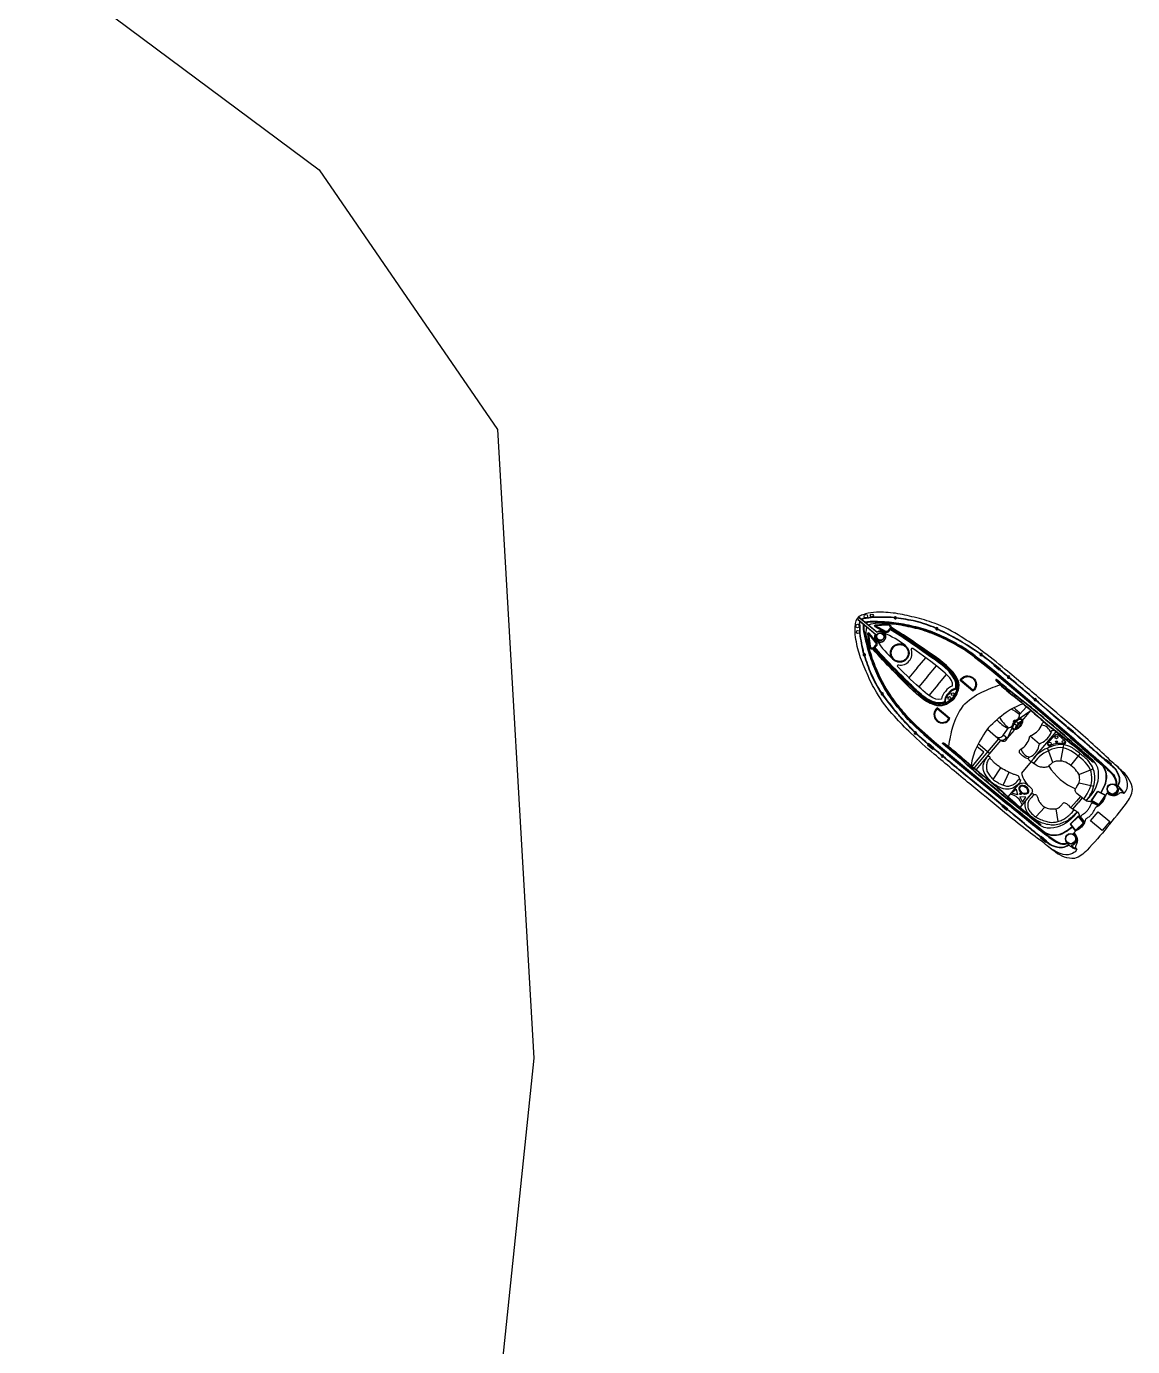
# Model space of a CAD drawing. Header units: metres. Extents: x 283839 to 285909, y 2019455 to 2022422.
# Drawn here: x 285368.1 to 285594.5, y 2021211.9 to 2021482.2 of the extents above; entities that cross this region are included whole.
import ezdxf

# ---------------------------------------------------------------- set-up
doc = ezdxf.new("R2010")
doc.units = ezdxf.units.M
doc.header["$MEASUREMENT"] = 0
doc.layers.add('village', color=3, linetype='Continuous')

msp = doc.modelspace()

# ---------------------------------------------------------------- linework, layer by layer
at = {"color": 32, "true_color": 0xcd6928}
for p, q in [((285550.41, 2021350.85), (285548.68, 2021348.79)), ((285550.41, 2021350.85), (285552.14, 2021352.92)), ((285552.5, 2021349.1), (285554.31, 2021351.25)), ((285552.5, 2021349.1), (285550.7, 2021346.95)), ((285554.59, 2021347.35), (285556.4, 2021349.51)), ((285554.59, 2021347.35), (285552.78, 2021345.19)), ((285570.6, 2021338.5), (285571.61, 2021339.7)), ((285570.94, 2021339.49), (285571.78, 2021339.98)), ((285571.01, 2021339.36), (285571.76, 2021339.79)), ((285571.28, 2021340.46), (285573.64, 2021342.12)), ((285571.93, 2021340.09), (285573.64, 2021342.12)), ((285568.03, 2021337.11), (285568.85, 2021336.42)), ((285568.85, 2021336.42), (285569.8, 2021338.56)), ((285568.85, 2021336.42), (285570.27, 2021338.11)), ((285570.69, 2021339.2), (285570.36, 2021338.31)), ((285570.83, 2021339.14), (285570.55, 2021338.36)), ((285575.42, 2021335.24), (285573.49, 2021336.86)), ((285574.22, 2021332.27), (285578.83, 2021337.77)), ((285578.12, 2021331.44), (285577.06, 2021334.43)), ((285579.79, 2021331.74), (285580.37, 2021335.09)), ((285564.8, 2021333.64), (285562.03, 2021330.34)), ((285565.19, 2021333.31), (285562.42, 2021330.01)), ((285581.82, 2021330.87), (285583.77, 2021333.23)), ((285565.93, 2021328.01), (285567.53, 2021330.36)), ((285568.01, 2021326.79), (285569.18, 2021329.46)), ((285583.47, 2021329.02), (285586.42, 2021330.15)), ((285583.51, 2021327.33), (285586.54, 2021326.63)), ((285581.85, 2021322.22), (285582.96, 2021323.54)), ((285583.78, 2021324.53), (285582.96, 2021323.54)), ((285584.18, 2021324.2), (285583.35, 2021323.21)), ((285591.4, 2021325.76), (285591.48, 2021325.75)), ((285574.66, 2021320.32), (285576.53, 2021322.31)), ((285579.25, 2021319.38), (285578.8, 2021321.97)), ((285582.27, 2021321.92), (285583.35, 2021323.21)), ((285582.23, 2021314.84), (285582.27, 2021314.77))]:
    msp.add_line(p, q, dxfattribs=at)
for points in [[(285589.29, 2021318.23, -0.01736), (285585.14, 2021313.51, -0.12634), (285582.58, 2021311.79, -0.172899), (285578.7, 2021313.1, -0.013884), (285576.01, 2021315.19, -0.008973), (285572.14, 2021318.15, -0.01509), (285567.77, 2021321.61, 0.002245), (285561.16, 2021327.08, -0.003342), (285553.85, 2021333.19, -0.016984), (285549.09, 2021337.44, -0.024546), (285545.76, 2021340.92, -0.067942), (285542.05, 2021345.86, -0.033948), (285540.12, 2021349.67, -0.022001), (285538.64, 2021353.35, -0.042872), (285537.78, 2021357.14, -0.059514), (285537.72, 2021359.39, -0.046364), (285537.91, 2021360.49, -0.104882), (285538.2, 2021361.11, -0.104882)], [(285589.29, 2021318.23, 0.01736), (285593.21, 2021323.14, 0.12634), (285594.47, 2021325.95, 0.172899), (285592.5, 2021329.54, 0.013884), (285589.97, 2021331.83, 0.008973), (285586.39, 2021335.13, 0.01509), (285582.23, 2021338.83, -0.002245), (285575.69, 2021344.39, 0.003342), (285568.4, 2021350.53, 0.016984), (285563.4, 2021354.49, 0.024546), (285559.39, 2021357.16, 0.067942), (285553.88, 2021359.96, 0.033948), (285549.79, 2021361.19, 0.022001), (285545.92, 2021362.01, 0.042872), (285542.03, 2021362.21, 0.059514), (285539.8, 2021361.87, 0.046364), (285538.75, 2021361.5, 0.104882), (285538.2, 2021361.11, 0.104882)], [(285585.68, 2021334.82, -0.006425), (285581.7, 2021338.25, -0.002217), (285575.18, 2021343.8, 0.003368), (285567.86, 2021350.01, 0.024633), (285563.16, 2021353.82, 0.015037), (285559.8, 2021355.99, 0.025439), (285557.87, 2021357.12, 0.013843), (285553.72, 2021359.21, 0.040266), (285549.57, 2021360.51, 0.016729), (285545.56, 2021361.18, 0.029739), (285541.41, 2021361.2, -0.01525), (285539.48, 2021360.95, 0.132389), (285539.14, 2021360.84, 0.028442), (285539.02, 2021360.77, 0.028442)], [(285585.63, 2021334.76, -0.006424), (285581.65, 2021338.19, -0.002217), (285575.13, 2021343.74, 0.003368), (285567.81, 2021349.96, 0.024633), (285563.11, 2021353.76, 0.015038), (285559.76, 2021355.93, 0.025461), (285557.83, 2021357.05, 0.013839), (285553.69, 2021359.14, 0.040238), (285549.56, 2021360.44, 0.016715), (285545.55, 2021361.1, 0.029693), (285541.42, 2021361.12, -0.015234), (285539.48, 2021360.88, 0.134036), (285539.18, 2021360.78, 0.024879), (285539.08, 2021360.72, 0.024879)], [(285572.33, 2021318.9, 0.006425), (285568.26, 2021322.22, 0.002217), (285561.66, 2021327.69, -0.003368), (285554.27, 2021333.82, -0.024633), (285549.7, 2021337.79, -0.015037), (285546.98, 2021340.72, -0.025439), (285545.54, 2021342.42, -0.013843), (285542.76, 2021346.15, -0.040266), (285540.75, 2021350.01, -0.016729), (285539.4, 2021353.84, -0.029739), (285538.67, 2021357.92, 0.01525), (285538.57, 2021359.87, -0.132389), (285538.62, 2021360.22, -0.028442), (285538.67, 2021360.35, -0.028442)], [(285572.37, 2021318.96, 0.006424), (285568.31, 2021322.28, 0.002217), (285561.71, 2021327.75, -0.003368), (285554.32, 2021333.88, -0.024633), (285549.76, 2021337.84, -0.015038), (285547.04, 2021340.77, -0.025461), (285545.6, 2021342.47, -0.013839), (285542.83, 2021346.19, -0.040238), (285540.83, 2021350.04, -0.016715), (285539.48, 2021353.86, -0.029693), (285538.74, 2021357.93, 0.015234), (285538.65, 2021359.88, -0.134036), (285538.69, 2021360.2, -0.024879), (285538.73, 2021360.3, -0.024879)], [(285550.06, 2021338.75, -0.031596), (285547.6, 2021341.28, -0.004928), (285546.11, 2021343.11, -0.02844), (285543.78, 2021346.48, -0.042875), (285541.93, 2021350.16, -0.035347), (285540.49, 2021354.02, -0.024093), (285539.59, 2021357.74, -0.079837), (285539.37, 2021359.77)], [(285550.11, 2021338.8, -0.031592), (285547.66, 2021341.33, -0.004926), (285546.17, 2021343.15, -0.028436), (285543.85, 2021346.52, -0.042895), (285542, 2021350.19, -0.035363), (285540.57, 2021354.04, -0.024111), (285539.67, 2021357.75, -0.077658), (285539.44, 2021359.71, -0.077658)], [(285550.17, 2021338.86, -0.031588), (285547.72, 2021341.38, -0.004924), (285546.23, 2021343.2, -0.028433), (285543.91, 2021346.56, -0.042917), (285542.07, 2021350.22, -0.035379), (285540.64, 2021354.06, -0.02413), (285539.74, 2021357.77, -0.075408), (285539.52, 2021359.65, -0.075408)], [(285562.28, 2021353.3, 0.031596), (285559.35, 2021355.28, 0.004928), (285557.3, 2021356.44, 0.02844), (285553.57, 2021358.14, 0.042875), (285549.62, 2021359.32, 0.035347), (285545.58, 2021360.08, 0.024093), (285541.76, 2021360.32, 0.079837), (285539.72, 2021360.18)], [(285562.23, 2021353.24, 0.031592), (285559.31, 2021355.22, 0.004926), (285557.26, 2021356.37, 0.028436), (285553.55, 2021358.07, 0.042895), (285549.6, 2021359.25, 0.035363), (285545.57, 2021360, 0.024111), (285541.75, 2021360.24, 0.077658), (285539.79, 2021360.12, 0.077658)], [(285562.18, 2021353.18, 0.031588), (285559.27, 2021355.15, 0.004924), (285557.23, 2021356.3, 0.028433), (285553.52, 2021358, 0.042917), (285549.59, 2021359.18, 0.035379), (285545.56, 2021359.92, 0.02413), (285541.75, 2021360.16, 0.075408), (285539.86, 2021360.06, 0.075408)], [(285550.27, 2021338.97, -0.031581), (285547.84, 2021341.48, -0.00492), (285546.35, 2021343.3, -0.028426), (285544.04, 2021346.64, -0.042959), (285542.22, 2021350.28, -0.035411), (285540.79, 2021354.11, -0.028829), (285540.03, 2021357.22, -0.092336), (285540.07, 2021359.18, -0.080328)], [(285562.09, 2021353.06, 0.031581), (285559.2, 2021355.02, 0.00492), (285557.15, 2021356.17, 0.028426), (285553.46, 2021357.86, 0.042959), (285549.55, 2021359.03, 0.035411), (285545.54, 2021359.77, 0.028829), (285542.35, 2021359.97, 0.092336), (285540.42, 2021359.59, 0.080328)], [(285544.9, 2021358.8), (285544.54, 2021358.3, -0.382221), (285543.9, 2021358.09), (285541.81, 2021359.25, -0.786544), (285541.82, 2021359.68), (285544.39, 2021359.82, -0.616464), (285544.9, 2021358.8, -3.844907)], [(285541.63, 2021354.9), (285542.06, 2021355.35, 0.382221), (285542.15, 2021356.02), (285540.65, 2021357.87, 0.786544), (285540.23, 2021357.79), (285540.54, 2021355.23, 0.616464), (285541.63, 2021354.9, 3.844907)], [(285562.09, 2021353.05), (285563.89, 2021351.68), (285565.93, 2021350.04), (285569.18, 2021347.28), (285573.67, 2021343.51), (285580.81, 2021337.38, 0.002601), (285584.65, 2021334.01, -0.00441), (285587.91, 2021331.15, -0.002867), (285588.39, 2021330.71, -0.002867)], [(285562.18, 2021353.18), (285563.98, 2021351.81), (285566.03, 2021350.16), (285569.28, 2021347.4), (285573.77, 2021343.63), (285580.91, 2021337.5, 0.002601), (285584.75, 2021334.13, -0.00441), (285588.01, 2021331.27, -0.012997), (285590.16, 2021329.2, -0.113276), (285590.98, 2021327.8, -0.142458), (285591, 2021326.89, -0.142458)], [(285562.23, 2021353.24), (285564.03, 2021351.87), (285566.07, 2021350.22), (285569.33, 2021347.46), (285573.82, 2021343.69), (285580.96, 2021337.56, 0.002601), (285584.8, 2021334.19, -0.004411), (285588.07, 2021331.32, -0.013003), (285590.22, 2021329.26, -0.113337), (285591.06, 2021327.83, -0.144821), (285591.07, 2021326.85, -0.138987)], [(285562.28, 2021353.3), (285564.08, 2021351.93), (285566.12, 2021350.28), (285569.38, 2021347.51), (285573.87, 2021343.74), (285581.01, 2021337.61, 0.002601), (285584.85, 2021334.24, -0.004411), (285588.12, 2021331.38, -0.013009), (285590.27, 2021329.31, -0.113396), (285591.13, 2021327.85, -0.146005), (285591.14, 2021326.82, -1.595219)], [(285561.79, 2021346.08), (285559.2, 2021348.26, -0.483063), (285561.84, 2021348.82, -0.50024), (285561.79, 2021346.08, -0.418424)], [(285585, 2021323.58), (285585.98, 2021324.75, 0.202722), (285587.49, 2021329.72, 0.178768), (285586.33, 2021331.95, -0.010028), (285582.74, 2021335.1, 0.005356), (285576.74, 2021340.21, 0.016605), (285571.8, 2021344.24, -0.018921), (285566.68, 2021348.42, 0.925873), (285566.49, 2021348.25, 0.041202), (285567.32, 2021347.41, 0.024461), (285570.22, 2021344.97, -0.012888), (285575.78, 2021340.24, 0.019359), (285579.11, 2021337.56, -0.002375), (285582.96, 2021334.46, 0.006386), (285585.35, 2021332.41, 0.013656), (285586.33, 2021331.61, 0.862706), (285586.5, 2021331.78, -0.648089)], [(285586.44, 2021331.73, 0.016488), (285586.28, 2021331.9, -0.010023), (285582.68, 2021335.04, 0.005356), (285576.69, 2021340.16, 0.016607), (285571.75, 2021344.17, -0.018921), (285566.63, 2021348.37, -0.01143), (285566.63, 2021348.37, 0.913283), (285566.55, 2021348.3, 0.041174), (285567.37, 2021347.47, 0.024478), (285570.26, 2021345.03, -0.012889), (285575.83, 2021340.3, 0.019362), (285579.16, 2021337.62, -0.002377), (285583.01, 2021334.51, 0.006391), (285585.4, 2021332.47, 0.013664), (285586.38, 2021331.68, -0.000701), (285586.38, 2021331.68, 0.819976), (285586.44, 2021331.73, 0.819976)], [(285559.72, 2021343.04, -0.096403), (285563.63, 2021345.85, -0.040538), (285567.39, 2021347.35, -1.92312)], [(285557.08, 2021340.48), (285554.5, 2021342.65, 0.483063), (285554.4, 2021339.96, 0.50024), (285557.08, 2021340.48, 0.418424)], [(285559.72, 2021343.04, 0.096403), (285557.63, 2021338.7, 0.040538), (285556.81, 2021334.75, 1.92312)], [(285564.98, 2021338.63, -0.033687), (285568.57, 2021341.79, -0.051879), (285572.01, 2021343.5, -1.92312)], [(285573.19, 2021332.18, -0.164009), (285571.35, 2021333.45, -0.407559), (285571.58, 2021334.19, 0.20466), (285573.34, 2021336.49, -0.28657), (285573.82, 2021337.09, 0.198759), (285575.89, 2021339.24, -0.45148), (285576.47, 2021339.72, -1.463971)], [(285550.06, 2021338.75), (285551.73, 2021337.21), (285553.7, 2021335.48), (285556.99, 2021332.76), (285561.49, 2021328.99), (285568.76, 2021323.02, -0.002601), (285572.75, 2021319.82, 0.004411), (285576.13, 2021317.1, 0.013009), (285578.55, 2021315.34, 0.113396), (285580.13, 2021314.75, 0.146005), (285581.15, 2021314.91, 1.595219)], [(285550.12, 2021338.8), (285551.78, 2021337.27), (285553.75, 2021335.54), (285557.04, 2021332.82), (285561.53, 2021329.04), (285568.81, 2021323.08, -0.002601), (285572.79, 2021319.88, 0.004411), (285576.18, 2021317.16, 0.013003), (285578.59, 2021315.4, 0.113337), (285580.14, 2021314.82, 0.144821), (285581.1, 2021314.97, 0.138987)], [(285550.17, 2021338.86), (285551.83, 2021337.32), (285553.8, 2021335.6), (285557.09, 2021332.87), (285561.58, 2021329.1), (285568.86, 2021323.14, -0.002601), (285572.84, 2021319.94, 0.00441), (285576.23, 2021317.22, 0.012997), (285578.63, 2021315.46, 0.113276), (285580.15, 2021314.9, 0.142458), (285581.06, 2021315.04, 0.142458)], [(285550.27, 2021338.97), (285551.93, 2021337.44), (285553.9, 2021335.72), (285557.19, 2021332.99), (285561.68, 2021329.22), (285568.95, 2021323.26, -0.002601), (285572.94, 2021320.06, 0.00441), (285576.32, 2021317.34, 0.002867), (285576.84, 2021316.95, 0.002867)], [(285564.98, 2021338.63, 0.033687), (285562.49, 2021334.54, 0.051879), (285561.4, 2021330.86, 1.92312)], [(285564.74, 2021338.26), (285566.44, 2021336.84, 0.462925), (285568.03, 2021337.11), (285569.1, 2021338.55)], [(285566.44, 2021336.84), (285567.18, 2021336.22, 0.545737), (285568.58, 2021336.65, 0.282905)], [(285573.73, 2021331.64, -0.291269), (285573.18, 2021332.2, -0.299867), (285573.45, 2021332.62, 0.273478), (285575.27, 2021334.87, -0.28657), (285575.75, 2021335.47, 0.198759), (285577.82, 2021337.62, -0.45148), (285578.4, 2021338.1, -1.463971)], [(285583.19, 2021321.42), (285582.3, 2021320.36, -0.202722), (285577.66, 2021318.01, -0.178768), (285575.26, 2021318.76, 0.010028), (285571.53, 2021321.75, -0.005356), (285565.46, 2021326.77, -0.016605), (285560.64, 2021330.94, 0.018921), (285555.63, 2021335.25, -0.925873), (285555.76, 2021335.47, -0.041202), (285556.74, 2021334.8, -0.024461), (285559.64, 2021332.37, 0.012888), (285565.27, 2021327.71, -0.019359), (285568.49, 2021324.9, 0.002375), (285572.21, 2021321.65, -0.006386), (285574.64, 2021319.64, -0.013656), (285575.59, 2021318.82, -0.862706), (285575.46, 2021318.62, 0.648089)], [(285575.5, 2021318.69, -0.016488), (285575.31, 2021318.82, 0.010023), (285571.58, 2021321.82, -0.005356), (285565.51, 2021326.83, -0.016607), (285560.69, 2021331, 0.018921), (285555.68, 2021335.31, 0.01143), (285555.67, 2021335.31, -0.913283), (285555.73, 2021335.41, -0.041174), (285556.69, 2021334.74, -0.024478), (285559.59, 2021332.31, 0.012889), (285565.22, 2021327.65, -0.019362), (285568.43, 2021324.84, 0.002377), (285572.16, 2021321.59, -0.006391), (285574.59, 2021319.58, -0.013664), (285575.54, 2021318.76, 0.000701), (285575.54, 2021318.76, -0.819976), (285575.5, 2021318.69, -0.819976)], [(285567.18, 2021336.22), (285567.45, 2021335.99, 0.516839), (285568.85, 2021336.42, 0.282905)], [(285585.63, 2021334.76, 0.002941), (285588.52, 2021332.26, -0.002014), (285590.35, 2021330.66, -0.130992), (285591.38, 2021329.24, -0.261832), (285591.4, 2021326.65, -0.261832)], [(285585.68, 2021334.82, 0.002942), (285588.57, 2021332.32, -0.002013), (285590.4, 2021330.72, -0.130442), (285591.45, 2021329.28, -0.261246), (285591.47, 2021326.61, -0.209197)], [(285573.73, 2021331.64), (285571.73, 2021329.25, 0.158322), (285573.62, 2021326.29, -0.417676), (285573.79, 2021325.14), (285571.43, 2021322.32)], [(285585, 2021323.58), (285584.5, 2021323.94), (285583.07, 2021325.12, -0.448043), (285582.96, 2021326.35, 0.025561), (285583.44, 2021327.17, 0.15676), (285583.62, 2021328.25, 0.144288), (285583.45, 2021329.06, 0.079427), (285582.5, 2021330.29, 0.054179), (285581.11, 2021331.34, 0.127294), (285579.76, 2021331.75, -0.025195), (285578.8, 2021331.72, 0.112656), (285578.11, 2021331.44, 0.061652), (285577.41, 2021330.82, -0.222278), (285576.72, 2021330.48, -0.049109), (285575.99, 2021330.48, -0.09997), (285575.22, 2021330.65, -0.045992), (285574.22, 2021331.27), (285573.73, 2021331.64)], [(285587.98, 2021325.28, 0.043334), (285588.76, 2021326.91, 0.18333), (285588.89, 2021329.83, 0.123985), (285587.6, 2021331.54, -0.015377), (285586.51, 2021332.6)], [(285588.05, 2021325.24, 0.043195), (285588.84, 2021326.88, 0.183415), (285588.96, 2021329.85, 0.094511), (285588.03, 2021331.25)], [(285592.68, 2021325.14, 0.164393), (285593.34, 2021326.15, 0.188684), (285593.22, 2021328.06, 0.10758), (285591.11, 2021330.84)], [(285569.01, 2021324.44), (285571.11, 2021326.94, -0.406088), (285573.1, 2021326.78)], [(285572.33, 2021318.9, -0.002942), (285575.28, 2021316.49, 0.002013), (285577.18, 2021314.97, 0.130442), (285578.78, 2021314.19, 0.261246), (285581.41, 2021314.63, 0.209197)], [(285572.37, 2021318.96, -0.002941), (285575.33, 2021316.55, 0.002014), (285577.23, 2021315.03, 0.130992), (285578.8, 2021314.26, 0.261832), (285581.36, 2021314.69, 0.261832)], [(285582.12, 2021318.29, -0.043334), (285580.65, 2021317.24, -0.18333), (285577.8, 2021316.61, -0.123985), (285575.88, 2021317.58, 0.015377), (285574.65, 2021318.48)], [(285582.16, 2021318.23, -0.043195), (285580.69, 2021317.17, -0.183415), (285577.78, 2021316.53, -0.094511), (285576.25, 2021317.21)], [(285583.07, 2021313.69, -0.164393), (285582.19, 2021312.86, -0.188684), (285580.29, 2021312.65, -0.10758), (285577.18, 2021314.25)]]:
    msp.add_lwpolyline(points, format="xyb", dxfattribs=at)
for points in [[(285538.54, 2021361.17), (285542.16, 2021358.13)], [(285542.14, 2021358.15), (285538.54, 2021361.17)], [(285541.79, 2021357.74), (285538.2, 2021360.75)], [(285538.2, 2021360.75), (285541.82, 2021357.72)], [(285567.25, 2021350.45), (285567.18, 2021350.37), (285566.06, 2021351.31), (285566.14, 2021351.4)], [(285566.19, 2021351.46), (285566.27, 2021351.56), (285567.39, 2021350.62), (285567.3, 2021350.51)], [(285571.35, 2021341.26), (285572.74, 2021342.89)], [(285582.2, 2021337.71), (285582.15, 2021337.65), (285581.08, 2021338.55), (285581.14, 2021338.62)], [(285581.19, 2021338.68), (285581.25, 2021338.76), (285582.32, 2021337.86), (285582.25, 2021337.77)], [(285552.55, 2021335.22), (285552.47, 2021335.11), (285553.59, 2021334.17), (285553.68, 2021334.28)], [(285553.73, 2021334.34), (285553.8, 2021334.42), (285552.68, 2021335.36), (285552.6, 2021335.27)], [(285561.44, 2021331.06), (285561.75, 2021330.8), (285564.05, 2021333.55), (285562.6, 2021334.76)], [(285567.45, 2021335.99), (285565.19, 2021333.31), (285562.87, 2021335.25)], [(285567.05, 2021336.32), (285564.8, 2021333.64)], [(285589.98, 2021330.99), (285589.95, 2021330.95), (285588.86, 2021331.86), (285588.92, 2021331.92)], [(285588.96, 2021331.98), (285589.05, 2021332.08), (285590.14, 2021331.17), (285590.03, 2021331.05)], [(285567.74, 2021322.66), (285567.68, 2021322.58), (285568.75, 2021321.68), (285568.83, 2021321.77)], [(285568.87, 2021321.83), (285568.92, 2021321.89), (285567.85, 2021322.79), (285567.79, 2021322.71)], [(285575.69, 2021316.16), (285575.6, 2021316.06), (285576.69, 2021315.15), (285576.79, 2021315.28)], [(285576.84, 2021315.33), (285576.88, 2021315.37), (285575.79, 2021316.28), (285575.74, 2021316.22)]]:
    msp.add_lwpolyline(points, dxfattribs=at)
for points in [[(285544.75, 2021358.92), (285544.38, 2021358.41, -0.383069), (285543.98, 2021358.27), (285541.87, 2021359.43, -0.853636), (285541.85, 2021359.49), (285544.4, 2021359.63, -0.613527)], [(285541.49, 2021355.04), (285541.93, 2021355.49, 0.383069), (285542, 2021355.9), (285540.48, 2021357.78, 0.853636), (285540.43, 2021357.79), (285540.73, 2021355.26, 0.613527)], [(285561.79, 2021346.28), (285559.4, 2021348.29, -0.460147), (285561.74, 2021348.7, -0.47706)], [(285556.89, 2021340.44), (285554.49, 2021342.45, 0.460147), (285554.5, 2021340.07, 0.47706)], [(285577.14, 2021335.5, 0.917705), (285577.75, 2021334.99, -0.209704), (285580.35, 2021335.26, 0.850912), (285580.7, 2021335.84), (285579.29, 2021337.03, 0.435659), (285578.55, 2021336.98)]]:
    msp.add_lwpolyline(points, format="xyb", close=True, dxfattribs=at)
for points in [[(285570.94, 2021324.81), (285569.77, 2021325.17), (285570.67, 2021326)], [(285571.39, 2021324.43), (285571.95, 2021323.34), (285572.61, 2021324.37)], [(285587.59, 2021322.74), (285586.02, 2021323.63), (285587.36, 2021325.61), (285588.97, 2021324.76)], [(285587.57, 2021322.85), (285586.13, 2021323.65), (285587.38, 2021325.51), (285588.86, 2021324.74)], [(285588.25, 2021317.53), (285585.87, 2021319.52), (285587.42, 2021321.37), (285589.8, 2021319.38)], [(285584.55, 2021319.12), (285583.41, 2021320.51), (285581.69, 2021318.85), (285582.8, 2021317.41)], [(285584.44, 2021319.12), (285583.4, 2021320.4), (285581.79, 2021318.84), (285582.81, 2021317.52)]]:
    msp.add_lwpolyline(points, close=True, dxfattribs=at)
for centre, radius in [((285539.87, 2021361.43), 0.349), ((285541.1, 2021361.55), 0.313), ((285538.17, 2021359.41), 0.349), ((285538.26, 2021358.17), 0.313), ((285542.77, 2021357.17), 0.771), ((285542.87, 2021357.29), 0.771), ((285546.81, 2021353.88), 1.9), ((285546.81, 2021353.88), 1.9), ((285546.81, 2021353.88), 1.74), ((285546.81, 2021353.88), 1.74), ((285556.99, 2021344.65), 0.305), ((285557.67, 2021345.45), 0.305), ((285578.89, 2021336.64), 0.304), ((285577.49, 2021335.31), 0.304), ((285578.92, 2021335.72), 0.197), ((285580.35, 2021335.67), 0.304), ((285590.34, 2021326.02), 1.09), ((285590.34, 2021326.02), 1.01), ((285571.52, 2021325.04), 0.163), ((285581.8, 2021315.84), 1.09), ((285581.8, 2021315.84), 1.01)]:
    msp.add_circle(centre, radius, dxfattribs=at)
for centre, radius, start, end in [((285538.65, 2021360.72), 0.456, 103.9029, 176.0881), ((285538.65, 2021360.72), 0.456, 103.9029, 176.0881), ((285545.9, 2021361.08), 0.237, 178.4028, 345.9853), ((285545.9, 2021361.08), 0.237, 4.623, 159.7651), ((285542.87, 2021357.29), 1.13, 157.662, 130.1115), ((285554.41, 2021358.85), 0.237, 167.0147, 321.6489), ((285554.41, 2021358.85), 0.237, 340.284, 148.3797), ((285542.77, 2021357.17), 1.13, 149.8795, 122.329), ((285558.97, 2021367.49), 20.14, 213.3229, 228.3937), ((285535.52, 2021339.54), 20.14, 51.5973, 66.6681), ((285539.56, 2021353.52), 0.237, 120.2259, 275.368), ((285539.56, 2021353.52), 0.237, 294.0057, 101.5882), ((285547.04, 2021353.78), 2.28, 318.2552, 20.0563), ((285549.37, 2021354.63), 0.202, 54.3332, 200.8009), ((285563.46, 2021353.57), 0.237, 157.3348, 309.6105), ((285563.46, 2021353.57), 0.237, 328.2694, 138.6759), ((285546.51, 2021351.23), 0.202, 79.1901, 225.6578), ((285546.95, 2021353.67), 2.28, 259.9347, 321.7359), ((285569.1, 2021348.94), 0.237, 153.6256, 306.2061), ((285569.1, 2021348.94), 0.237, 324.8663, 134.9654), ((285543.23, 2021345.53), 0.237, 131.6114, 299.707), ((285543.23, 2021345.53), 0.237, 318.3421, 112.9763), ((285558.18, 2021343.95), 2.89, 134.269, 170.8714), ((285558.25, 2021343.85), 2.3, 131.284, 179.0337), ((285558.25, 2021343.85), 2.15, 131.284, 182.4911), ((285558.56, 2021344.4), 2.89, 109.1196, 145.722), ((285558.67, 2021344.35), 2.3, 100.9573, 148.707), ((285558.67, 2021344.35), 2.15, 97.4999, 148.707), ((285574.54, 2021344.31), 0.237, 151.2175, 307.4666), ((285574.54, 2021344.31), 0.237, 326.0908, 132.5933), ((285570.36, 2021339.73), 0.347, 60.7978, 219.1434), ((285570.94, 2021340.4), 1.24, 226.1109, 226.3803), ((285569.8, 2021339.03), 1.24, 53.6108, 53.8801), ((285569.8, 2021339.03), 1.24, 18.4001, 46.0402), ((285567.85, 2021341.87), 3.55, 324.898, 331.2373), ((285567.85, 2021341.87), 3.55, 335.4297, 350.1855), ((285550, 2021337.53), 0.237, 141.3151, 311.7217), ((285550, 2021337.53), 0.237, 330.3805, 122.6562), ((285567.85, 2021341.87), 3.55, 290.6205, 303.9715), ((285567.85, 2021341.87), 3.55, 309.9446, 314.1845), ((285570.94, 2021340.4), 1.24, 235.598, 261.5909), ((285570.87, 2021339.3), 0.166, 229.9955, 49.9955), ((285575.63, 2021336.88), 2.24, 16.62, 84.7674), ((285573.84, 2021334.75), 2.24, 193.1955, 257.3997), ((285555.54, 2021332.78), 0.237, 145.0256, 315.1247), ((285555.54, 2021332.78), 0.237, 333.7849, 126.3654), ((285586.91, 2021336.47), 11.17, 210.895, 248.3676), ((285590.34, 2021326.02), 1.32, 219.3213, 4.2229), ((285589.46, 2021323.73), 3.52, 23.6642, 63.9998), ((285589.79, 2021323.14), 3.52, 34.6376, 57.8701), ((285568.87, 2021321.89), 3.12, 17.4641, 79.3515), ((285590.34, 2021326.02), 1.17, 219.3213, 346.2712), ((285581.8, 2021315.84), 1.32, 275.7681, 60.6697), ((285581.8, 2021315.84), 1.17, 293.7198, 60.6697), ((285583.9, 2021317.1), 3.52, 215.9912, 256.3268), ((285584.54, 2021316.88), 3.52, 222.1209, 245.3534)]:
    msp.add_arc(centre, radius, start, end, dxfattribs=at)
for start_param, end_param in [(4.712389, 5.232342), (0.830012, 1.576846)]:
    msp.add_ellipse((285570.21, 2021339.91), major_axis=(-3.17, 2.66), ratio=0.425319, start_param=start_param, end_param=end_param, dxfattribs=at)
for centre, major_axis, ratio in [((285570.87, 2021339.3), (0.91, 1.08), 0.533092), ((285572.19, 2021325.88), (-0.799, 0.734), 0.758117)]:
    msp.add_ellipse(centre, major_axis=major_axis, ratio=ratio, dxfattribs=at)
for points, knots in [([(285558.23, 2021346.61), (285558.35, 2021347.13), (285558.35, 2021347.65), (285557.75, 2021349.25), (285556.81, 2021350.25), (285554.98, 2021351.83), (285553.98, 2021352.48), (285551.01, 2021354.55), (285549.04, 2021356), (285546.28, 2021357.77), (285545.55, 2021358.22), (285544.82, 2021358.68)], [0.0248254, 0.0248254, 0.0248254, 0.0248254, 0.0474598, 0.0474598, 0.0949196, 0.0949196, 0.1423794, 0.1423794, 0.237299, 0.237299, 0.2709084, 0.2709084, 0.2709084, 0.2709084]), ([(285558.39, 2021346.48), (285558.46, 2021346.76), (285558.64, 2021347.99), (285556.85, 2021350.76), (285553.04, 2021353.26), (285548.96, 2021356.28), (285546.08, 2021358.07), (285544.9, 2021358.81)], [0.0234044, 0.0234044, 0.0234044, 0.0234044, 0.0350942, 0.0739111, 0.138251, 0.2165713, 0.2709084, 0.2709084, 0.2709084, 0.2709084]), ([(285557.7, 2021344.7), (285558.5, 2021345.83), (285558.91, 2021347.2), (285557.73, 2021349.72), (285556.65, 2021350.71), (285553.57, 2021353.29), (285551.34, 2021354.66), (285547.76, 2021357.1), (285546.35, 2021358), (285544.94, 2021358.87)], [0, 0, 0, 0, 0.0508337, 0.0508337, 0.1016674, 0.1016674, 0.2060328, 0.2060328, 0.2709084, 0.2709084, 0.2709084, 0.2709084]), ([(285557.89, 2021344.57), (285558.67, 2021345.68), (285559.16, 2021347.07), (285558.09, 2021349.62), (285557.08, 2021350.63), (285554.09, 2021353.22), (285551.9, 2021354.54), (285548.22, 2021357.08), (285546.66, 2021358.08), (285545.02, 2021359.09)], [0, 0, 0, 0, 0.0480884, 0.0480884, 0.0961768, 0.0961768, 0.1985377, 0.1985377, 0.2704106, 0.2704106, 0.2704106, 0.2704106]), ([(285557.95, 2021344.53), (285558.71, 2021345.6), (285559.24, 2021346.96), (285558.27, 2021349.48), (285557.31, 2021350.5), (285554.36, 2021353.12), (285552.18, 2021354.42), (285548.41, 2021357.05), (285546.76, 2021358.1), (285545.03, 2021359.18)], [0, 0, 0, 0, 0.0462196, 0.0462196, 0.0924392, 0.0924392, 0.1947325, 0.1947325, 0.2709084, 0.2709084, 0.2709084, 0.2709084]), ([(285557.95, 2021344.53), (285557.03, 2021343.59), (285555.78, 2021342.84), (285553.13, 2021343.35), (285551.96, 2021344.12), (285548.87, 2021346.57), (285547.2, 2021348.5), (285543.97, 2021351.75), (285542.64, 2021353.2), (285541.28, 2021354.71)], [0, 0, 0, 0, 0.0462196, 0.0462196, 0.0924392, 0.0924392, 0.1947325, 0.1947325, 0.2709084, 0.2709084, 0.2709084, 0.2709084]), ([(285557.9, 2021344.58), (285556.94, 2021343.62), (285555.65, 2021342.9), (285552.96, 2021343.51), (285551.79, 2021344.33), (285548.72, 2021346.83), (285547.04, 2021348.75), (285543.9, 2021351.94), (285542.65, 2021353.3), (285541.36, 2021354.74)], [0, 0, 0, 0, 0.0480884, 0.0480884, 0.0961768, 0.0961768, 0.1985377, 0.1985377, 0.2704106, 0.2704106, 0.2704106, 0.2704106]), ([(285557.74, 2021344.74), (285556.76, 2021343.76), (285555.48, 2021343.11), (285552.8, 2021343.85), (285551.64, 2021344.73), (285548.56, 2021347.32), (285546.82, 2021349.28), (285543.8, 2021352.39), (285542.67, 2021353.62), (285541.57, 2021354.85)], [0, 0, 0, 0, 0.0508337, 0.0508337, 0.1016674, 0.1016674, 0.2060328, 0.2060328, 0.2709084, 0.2709084, 0.2709084, 0.2709084]), ([(285556.11, 2021343.76), (285555.84, 2021343.63), (285554.66, 2021343.25), (285551.62, 2021344.53), (285548.5, 2021347.85), (285544.82, 2021351.35), (285542.55, 2021353.87), (285541.62, 2021354.9)], [0.0234044, 0.0234044, 0.0234044, 0.0234044, 0.0350942, 0.0739111, 0.138251, 0.2165713, 0.2709084, 0.2709084, 0.2709084, 0.2709084]), ([(285555.95, 2021343.89), (285555.45, 2021343.68), (285554.94, 2021343.59), (285553.26, 2021343.91), (285552.12, 2021344.66), (285550.25, 2021346.19), (285549.43, 2021347.06), (285546.88, 2021349.62), (285545.11, 2021351.31), (285542.89, 2021353.73), (285542.31, 2021354.36), (285541.74, 2021355)], [0.0248254, 0.0248254, 0.0248254, 0.0248254, 0.0474598, 0.0474598, 0.0949196, 0.0949196, 0.1423794, 0.1423794, 0.237299, 0.237299, 0.2709084, 0.2709084, 0.2709084, 0.2709084]), ([(285557.61, 2021347.13), (285557.79, 2021348.72), (285555.71, 2021350.07), (285553.85, 2021351.67), (285551.23, 2021353.57), (285549.48, 2021354.8)], [0.0313661, 0.0313661, 0.0313661, 0.0313661, 0.1084744, 0.1084744, 0.1920729, 0.1920729, 0.1920729, 0.1920729]), ([(285555.33, 2021344.41), (285553.8, 2021343.96), (285552.11, 2021345.77), (285550.2, 2021347.33), (285547.88, 2021349.58), (285546.37, 2021351.09)], [0.0313661, 0.0313661, 0.0313661, 0.0313661, 0.1084744, 0.1084744, 0.1920729, 0.1920729, 0.1920729, 0.1920729]), ([(285571.68, 2021340.26), (285571.55, 2021340.36), (285571.26, 2021340.35), (285570.28, 2021339.73), (285569.83, 2021338.66), (285570.2, 2021338.12), (285571.06, 2021338.46), (285571.82, 2021339.65), (285571.83, 2021340.13), (285571.68, 2021340.26)], [0, 0, 0, 0, 1.031451, 1.031451, 2.992455, 2.992455, 4.95346, 4.95346, 6.283185, 6.283185, 6.283185, 6.283185]), ([(285584.5, 2021323.94), (285585.52, 2021325.36), (285586.18, 2021326.86), (285586.11, 2021329.97), (285585.19, 2021331.29), (285582.54, 2021333.44), (285581.15, 2021334.58), (285578.18, 2021334.46), (285576.49, 2021333.69), (285574.93, 2021332.21), (285574.59, 2021331.76), (285574.22, 2021331.27)], [0, 0, 0, 0, 0.0684102, 0.0684102, 0.1368204, 0.1368204, 0.2052306, 0.2052306, 0.2736407, 0.2736407, 0.2974604, 0.2974604, 0.2974604, 0.2974604]), ([(285571.51, 2021326.51), (285571.26, 2021326.24), (285571.41, 2021325.6), (285572.33, 2021324.96), (285572.87, 2021325.06), (285573.1, 2021325.81), (285572.72, 2021326.45), (285571.93, 2021326.73), (285571.65, 2021326.67), (285571.51, 2021326.51)], [0, 0, 0, 0, 1.743273, 1.743273, 3.486547, 3.486547, 5.22982, 5.22982, 6.283185, 6.283185, 6.283185, 6.283185]), ([(285585.22, 2021321.64), (285585.08, 2021321.48), (285584.84, 2021321.21), (285584.41, 2021320.87), (285583.97, 2021320.67), (285583.88, 2021320.37), (285583.86, 2021320.26)], [0, 0, 0, 0, 0.00840925, 0.01405459, 0.02148076, 0.02583256, 0.02583256, 0.02583256, 0.02583256]), ([(285585.22, 2021321.64), (285585.35, 2021321.81), (285585.58, 2021322.09), (285585.84, 2021322.57), (285585.96, 2021323.04), (285586.24, 2021323.18), (285586.34, 2021323.23)], [0, 0, 0, 0, 0.00840925, 0.01405459, 0.02148076, 0.02583256, 0.02583256, 0.02583256, 0.02583256])]:
    msp.add_open_spline(points, degree=3, knots=knots, dxfattribs=at)
for points in [[(285570.19, 2021342.71), (285570.64, 2021342.33), (285571.08, 2021341.89), (285571.47, 2021341.37)], [(285566.67, 2021340.23), (285567.27, 2021339.56), (285568.04, 2021338.91), (285569, 2021338.43)]]:
    msp.add_open_spline(points, degree=3, dxfattribs=at)
for points in [[(285585, 2021323.58), (285585.95, 2021325.05), (285586.62, 2021326.98), (285586.75, 2021328.67), (285586.24, 2021330.56), (285585.29, 2021331.91), (285583.58, 2021333.37), (285581.63, 2021334.72), (285579.78, 2021335.13), (285577.73, 2021334.7), (285576.1, 2021333.94), (285574.61, 2021332.73), (285573.73, 2021331.64)], [(285564.92, 2021331.99), (285565.09, 2021332.23), (285565.27, 2021332.57), (285564.99, 2021332.77), (285564.54, 2021332.36), (285564, 2021331.26), (285563.96, 2021329.79), (285564.74, 2021328.39), (285565.75, 2021327.32), (285567.24, 2021326.38), (285568.9, 2021325.97), (285569.98, 2021326.22), (285571.12, 2021327.1), (285571.49, 2021327.61), (285571.53, 2021327.9), (285571.22, 2021328), (285570.98, 2021327.76), (285570.15, 2021326.99), (285569.36, 2021326.67), (285568.45, 2021326.68), (285567.61, 2021326.94), (285566.66, 2021327.48), (285565.82, 2021328.11), (285565.19, 2021328.85), (285564.67, 2021329.71), (285564.56, 2021330.7), (285564.75, 2021331.69), (285564.92, 2021331.99)], [(285571.36, 2021328), (285571.27, 2021328.38), (285571.02, 2021328.72), (285570.31, 2021328.99), (285569.74, 2021329.19), (285568.88, 2021329.61), (285567.6, 2021330.31), (285566.98, 2021330.75), (285566.35, 2021331.24), (285565.91, 2021331.67), (285565.55, 2021332.1), (285565.22, 2021332.38)], [(285574.2, 2021324.85), (285574.59, 2021324.89), (285574.97, 2021324.5), (285575.17, 2021323.83), (285575.54, 2021323.18), (285576.33, 2021322.44), (285577.02, 2021322.09), (285578.06, 2021321.96), (285578.84, 2021321.98), (285579.66, 2021322.46), (285580.08, 2021322.94), (285580.41, 2021323.24), (285580.76, 2021323.16), (285581.34, 2021322.69), (285582.45, 2021321.81), (285583.03, 2021321.4), (285582.57, 2021320.76), (285581.44, 2021319.77), (285580.43, 2021319.21), (285579.19, 2021318.76), (285577.82, 2021318.66), (285576.61, 2021318.87), (285575.53, 2021319.25), (285574.52, 2021319.79), (285573.59, 2021320.55), (285572.81, 2021321.49), (285572.57, 2021322.13), (285572.49, 2021322.83), (285572.72, 2021323.81), (285573.08, 2021324.29), (285573.57, 2021324.87), (285573.92, 2021325.11), (285574.2, 2021324.85), (285574.01, 2021324.54), (285573.47, 2021323.94), (285573.11, 2021323.33), (285573.01, 2021322.6), (285573.12, 2021321.95), (285573.56, 2021321.31), (285574.6, 2021320.36), (285575.65, 2021319.8), (285576.69, 2021319.43), (285577.62, 2021319.22), (285578.3, 2021319.22), (285579.14, 2021319.35), (285580.09, 2021319.71), (285580.73, 2021320.07), (285581.41, 2021320.6), (285581.92, 2021321.09), (285582.27, 2021321.44), (285582.55, 2021321.7), (285582.77, 2021321.65)], [(285585, 2021323.58), (285585.63, 2021323.52), (285586.3, 2021323.25), (285587.46, 2021322.6)], [(285586.1, 2021320.9), (285586.49, 2021321.42), (285586.69, 2021321.8), (285586.94, 2021322.31), (285587.38, 2021322.55), (285588.18, 2021323.19), (285588.76, 2021324.11), (285588.93, 2021324.68), (285589.12, 2021324.99), (285589.5, 2021325.33)], [(285590.38, 2021324.7), (285590.88, 2021324.73), (285591.66, 2021325.07), (285592.05, 2021325.33), (285592.43, 2021325.3), (285592.68, 2021325.14)], [(285586.1, 2021320.9), (285585.66, 2021320.43), (285585.32, 2021320.17), (285584.86, 2021319.83), (285584.7, 2021319.36), (285584.21, 2021318.46), (285583.4, 2021317.73), (285582.87, 2021317.46), (285582.6, 2021317.22), (285582.33, 2021316.79)], [(285583.19, 2021321.42), (285583.44, 2021320.92), (285583.83, 2021320.3), (285584.67, 2021319.27)], [(285583.1, 2021316.03), (285583.17, 2021315.54), (285582.96, 2021314.71), (285582.78, 2021314.27), (285582.87, 2021313.91), (285583.07, 2021313.69)]]:
    msp.add_spline(points, degree=3, dxfattribs=at)
at = {"layer": 'village', "color": 3}
for p, q in [((285368.06, 2021497.44), (285427.96, 2021452.82)), ((285427.96, 2021452.82), (285464.48, 2021399.64)), ((285464.48, 2021399.64), (285471.92, 2021270.89)), ((285471.92, 2021270.89), (285460.67, 2021162.9))]:
    msp.add_line(p, q, dxfattribs=at)

doc.saveas('drawing.dxf')
